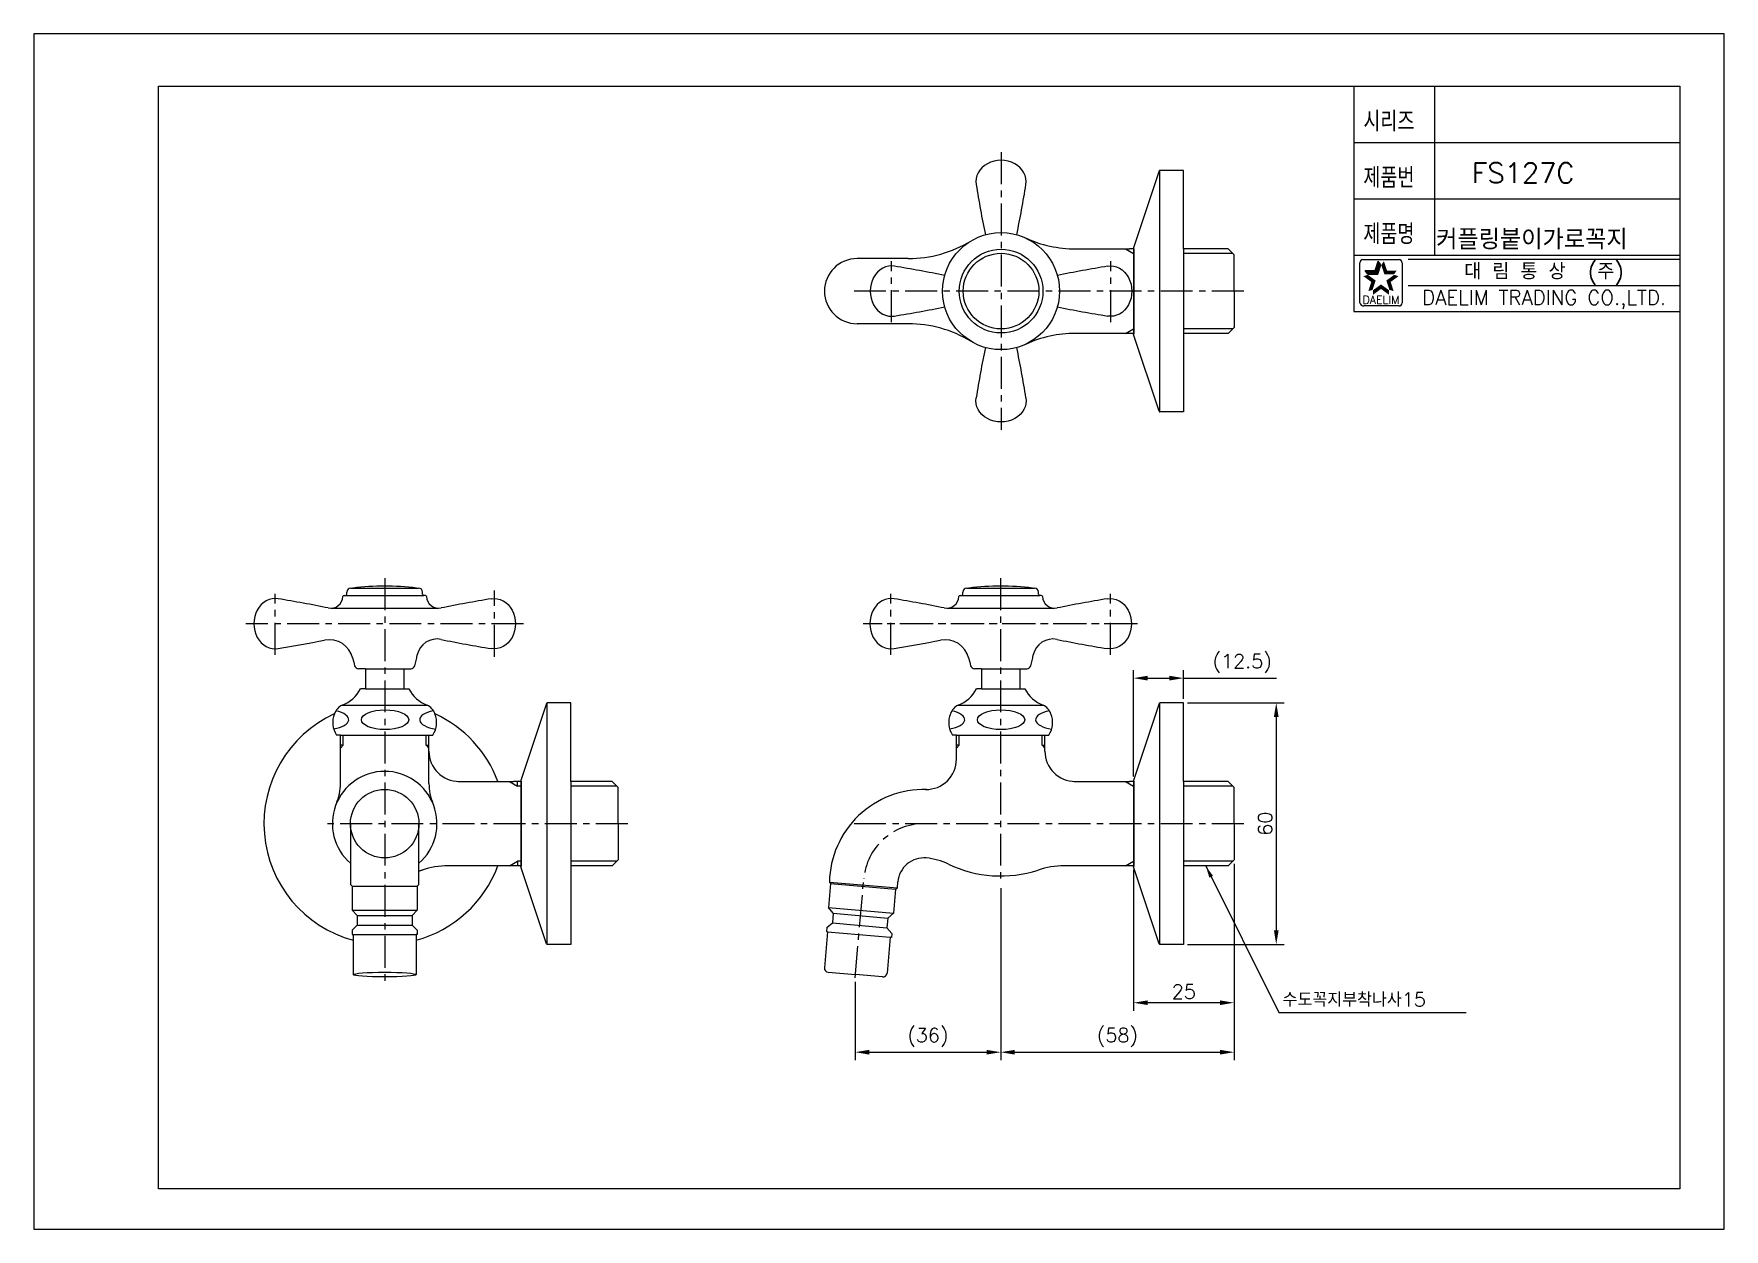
# Model space of a CAD drawing. Header units: millimetres. Extents: x 13335 to 13755, y 2772 to 3069.
import ezdxf
from ezdxf.enums import TextEntityAlignment as Align

# ---------------------------------------------------------------- set-up
doc = ezdxf.new("R2010")
doc.units = ezdxf.units.MM
doc.header["$LTSCALE"] = 0.25
doc.linetypes.add('CENTER', pattern=[50.8, 31.75, -6.35, 6.35, -6.35])
doc.layers.get('0').update_dxf_attribs({"color": 2})
for name, color, linetype in [('CL', 1, 'CENTER'), ('D', 2, 'Continuous'), ('DIM', 2, 'Continuous'), ('DWG', 7, 'Continuous'), ('TXT', 4, 'Continuous')]:
    doc.layers.add(name, color=color, linetype=linetype)
doc.styles.add('GHS', font='romans.shx', dxfattribs={"height": 3.5, "bigfont": 'ghs.shx'})
doc.styles.add('ROMANS', font='romans')
doc.styles.get("Standard").update_dxf_attribs({"font": 'webdings.ttf'})
doc.dimstyles.new('LEE', dxfattribs={"dimtxt": 3.5, "dimasz": 3.5, "dimexe": 2, "dimexo": 1, "dimgap": 1, "dimtad": 1, "dimdec": 4, "dimdsep": 46, "dimtxsty": 'GHS', "dimcen": 0, "dimclrd": 2, "dimclre": 2, "dimclrt": 2, "dimadec": 0, "dimazin": 0, "dimtfac": 1, "dimtdec": 4, "dimtmove": 0, "dimatfit": 3, "dimfxl": 0, "dimlwd": -1, "dimlwe": -1, "dimarcsym": 0})
doc.dimstyles.get("Standard").update_dxf_attribs({"dimtxt": 0.18, "dimasz": 0.18, "dimexe": 0.18, "dimexo": 0.0625, "dimgap": 0.09, "dimtad": 0, "dimtih": 1, "dimtoh": 1, "dimdec": 4, "dimzin": 0, "dimdsep": 46, "dimtxsty": 'Standard', "dimcen": 0.09, "dimadec": 0, "dimazin": 0, "dimtfac": 1, "dimtdec": 4, "dimtofl": 0, "dimtmove": 0, "dimatfit": 3, "dimfxl": 0, "dimtolj": 1, "dimtzin": 0, "dimarcsym": 0})

# ---------------------------------------------------------------- blocks, each defined once
blk = doc.blocks.new('BORDER')
for p, q in [((1, 1), (0, 1)), ((0, 1), (0, 0)), ((1, 0), (1, 1)), ((0, 0), (1, 0))]:
    blk.add_line(p, q)
blk = doc.blocks.new('*D5')
at = {"layer": 'Defpoints', "color": 0}
for p in [(13575.7, 2857.73), (13539.53, 2834.39), (13575.7, 2815.95)]:
    blk.add_point(p, dxfattribs=at)
at = {"layer": 'DWG', "color": 2}
for p, q in [((13575.7, 2856.73), (13575.7, 2813.95)), ((13539.53, 2833.39), (13539.53, 2813.95)), ((13543.03, 2815.95), (13572.2, 2815.95))]:
    blk.add_line(p, q, dxfattribs=at)
for points in [[(13543.03, 2816.53), (13543.03, 2815.36), (13539.53, 2815.95)], [(13572.2, 2816.53), (13572.2, 2815.36), (13575.7, 2815.95)]]:
    blk.add_solid(points, dxfattribs=at)
at = {"layer": 'DWG', "color": 2, "insert": (13557.61, 2819.61), "char_height": 3.5, "attachment_point": 5, "style": 'GHS'}
blk.add_mtext('(36)', dxfattribs=at)
blk = doc.blocks.new('*D2')
at = {"layer": 'Defpoints', "color": 0}
for p in [(13633.7, 2863.73), (13575.7, 2857.73), (13633.7, 2815.95)]:
    blk.add_point(p, dxfattribs=at)
at = {"layer": 'DWG', "color": 2}
for p, q in [((13633.7, 2862.73), (13633.7, 2813.95)), ((13575.7, 2856.73), (13575.7, 2813.95)), ((13579.2, 2815.95), (13630.2, 2815.95))]:
    blk.add_line(p, q, dxfattribs=at)
for points in [[(13579.2, 2816.53), (13579.2, 2815.36), (13575.7, 2815.95)], [(13630.2, 2816.53), (13630.2, 2815.36), (13633.7, 2815.95)]]:
    blk.add_solid(points, dxfattribs=at)
at = {"layer": 'DWG', "color": 2, "insert": (13604.7, 2819.61), "char_height": 3.5, "attachment_point": 5, "style": 'GHS'}
blk.add_mtext('(58)', dxfattribs=at)
blk = doc.blocks.new('*D1')
at = {"layer": 'Defpoints', "color": 0}
for p in [(13608.7, 2862.23), (13633.7, 2863.73), (13608.7, 2828.24)]:
    blk.add_point(p, dxfattribs=at)
at = {"layer": 'DWG', "color": 2}
for p, q in [((13608.7, 2861.23), (13608.7, 2826.24)), ((13633.7, 2862.73), (13633.7, 2826.24)), ((13630.2, 2828.24), (13612.2, 2828.24))]:
    blk.add_line(p, q, dxfattribs=at)
for points in [[(13612.2, 2828.82), (13612.2, 2827.66), (13608.7, 2828.24)], [(13630.2, 2828.82), (13630.2, 2827.66), (13633.7, 2828.24)]]:
    blk.add_solid(points, dxfattribs=at)
at = {"layer": 'DWG', "color": 2, "insert": (13621.2, 2830.99), "char_height": 3.5, "width": 11.368, "attachment_point": 5, "style": 'GHS'}
blk.add_mtext('25', dxfattribs=at)
blk = doc.blocks.new('*D3')
at = {"layer": 'Defpoints', "color": 0}
for p in [(13608.7, 2908.88), (13621.12, 2902.73), (13608.7, 2883.43)]:
    blk.add_point(p, dxfattribs=at)
at = {"layer": 'DWG', "color": 2}
for p, q in [((13608.7, 2884.43), (13608.7, 2910.88)), ((13621.12, 2903.73), (13621.12, 2910.88)), ((13612.2, 2908.88), (13617.62, 2908.88)), ((13621.12, 2908.88), (13644.2, 2908.88))]:
    blk.add_line(p, q, dxfattribs=at)
for points in [[(13612.2, 2909.47), (13612.2, 2908.3), (13608.7, 2908.88)], [(13617.62, 2909.47), (13617.62, 2908.3), (13621.12, 2908.88)]]:
    blk.add_solid(points, dxfattribs=at)
at = {"layer": 'DWG', "color": 2, "insert": (13635.7, 2912.55), "char_height": 3.5, "attachment_point": 5, "style": 'GHS'}
blk.add_mtext('(12.5)', dxfattribs=at)
blk = doc.blocks.new('*D4')
at = {"layer": 'Defpoints', "color": 0}
for p in [(13621.12, 2902.73), (13621.12, 2842.73), (13644.17, 2842.73)]:
    blk.add_point(p, dxfattribs=at)
at = {"layer": 'DWG', "color": 2}
for p, q in [((13622.12, 2902.73), (13646.17, 2902.73)), ((13644.17, 2899.23), (13644.17, 2846.23)), ((13622.12, 2842.73), (13646.17, 2842.73))]:
    blk.add_line(p, q, dxfattribs=at)
for points in [[(13643.59, 2899.23), (13644.76, 2899.23), (13644.17, 2902.73)], [(13643.59, 2846.23), (13644.76, 2846.23), (13644.17, 2842.73)]]:
    blk.add_solid(points, dxfattribs=at)
at = {"layer": 'DWG', "color": 2, "insert": (13641.42, 2872.73), "char_height": 3.5, "attachment_point": 5, "rotation": 90, "style": 'GHS'}
blk.add_mtext('60', dxfattribs=at)

msp = doc.modelspace()

# ---------------------------------------------------------------- linework, layer by layer
at = {"color": 7}
for p, q in [((13663.46723, 3055.97362), (13663.46723, 2999.97362)), ((13683.46723, 3055.97362), (13683.46723, 3013.97362)), ((13663.46723, 3041.97362), (13744.46723, 3041.97362)), ((13663.46723, 3027.97362), (13744.46723, 3027.97362)), ((13663.46723, 3013.97362), (13744.46723, 3013.97362)), ((13663.46723, 2999.97362), (13744.46723, 2999.97362))]:
    msp.add_line(p, q, dxfattribs=at)
at = {"color": 2, "linetype": 'Continuous'}
for p, q in [((13664.94472, 3002.10814), (13664.94472, 3012.10814)), ((13665.69472, 3012.85814), (13674.69472, 3012.85814)), ((13675.44472, 3012.10814), (13675.44472, 3002.10814)), ((13676.96723, 3012.97362), (13744.46723, 3012.97362)), ((13676.96723, 3006.47362), (13744.46723, 3006.47362)), ((13674.69472, 3001.35814), (13665.94472, 3001.35814))]:
    msp.add_line(p, q, dxfattribs=at)
at = {"color": 2}
for p, q in [((13668.70637, 3010.15668), (13669.45574, 3012.46301)), ((13669.37147, 3009.24125), (13670.12084, 3011.54757)), ((13670.12084, 3011.54757), (13669.45574, 3012.46301)), ((13666.28135, 3010.15668), (13668.70637, 3010.15668)), ((13666.94646, 3009.24125), (13666.28135, 3010.15668)), ((13666.94646, 3009.24125), (13669.37147, 3009.24125))]:
    msp.add_line(p, q, dxfattribs=at)
for p, q in [((13412.34713, 2892.22838), (13411.64713, 2891.52838)), ((13432.94713, 2892.22838), (13433.64713, 2891.52838)), ((13565.39659, 2892.22838), (13564.69659, 2891.52838)), ((13585.99659, 2892.22838), (13586.69659, 2891.52838))]:
    msp.add_line(p, q)
at = {"color": 2, "linetype": 'Continuous'}
for centre, radius, start, end in [((13665.69472, 3012.10814), 0.75, 90, 180), ((13674.69472, 3012.10814), 0.75, 0, 90), ((13665.81972, 3002.23314), 0.88388, 188.1301024, 278.1301024), ((13674.69472, 3002.10814), 0.75, 270, 0)]:
    msp.add_arc(centre, radius, start, end, dxfattribs=at)
at = {"color": 2}
for points in [[(13668.70637, 3010.15668), (13669.37147, 3009.24125), (13669.45574, 3012.46301), (13670.12084, 3011.54757)], [(13670.9337, 3012.46301), (13670.2686, 3011.54757), (13671.68307, 3010.15668), (13671.01797, 3009.24125)], [(13667.78651, 3007.32567), (13668.86267, 3007.67534), (13665.82464, 3008.75106), (13666.90079, 3009.10072)], [(13666.28135, 3010.15668), (13666.94646, 3009.24125), (13668.70637, 3010.15668), (13669.37147, 3009.24125)], [(13667.03714, 3005.01935), (13668.1133, 3005.36901), (13667.78651, 3007.32567), (13668.86267, 3007.67534)], [(13671.68307, 3010.15668), (13671.01797, 3009.24125), (13674.10808, 3010.15668), (13673.44298, 3009.24125)], [(13674.5648, 3008.75106), (13673.48864, 3009.10072), (13672.60292, 3007.32567), (13671.52677, 3007.67534)], [(13672.60292, 3007.32567), (13671.52677, 3007.67534), (13673.35229, 3005.01935), (13672.27613, 3005.36901)], [(13670.19472, 3005.57601), (13670.19472, 3006.70755), (13668.23284, 3004.15062), (13668.23284, 3005.28216)], [(13672.15659, 3004.15062), (13672.15659, 3005.28216), (13670.19472, 3005.57601), (13670.19472, 3006.70755)]]:
    msp.add_solid(points, dxfattribs=at)
at = {"layer": 'CL'}
for p, q in [((13575.79251, 3039.53865), (13575.79251, 2970.53865)), ((13548.54251, 2997.3339), (13548.54251, 3012.46381)), ((13603.04251, 2997.3339), (13603.04251, 3012.46381)), ((13603.04251, 2997.3339), (13603.04251, 3012.46381)), ((13603.04251, 2997.3339), (13603.04251, 3012.46381)), ((13636.09839, 3005.03865), (13538.53872, 3005.03865)), ((13422.64713, 2933.73169), (13422.64713, 2832.63572)), ((13575.69659, 2933.73169), (13575.69659, 2857.72838)), ((13395.39713, 2914.70725), (13395.39713, 2929.83716)), ((13449.89713, 2914.16199), (13449.89713, 2930.66199)), ((13548.44659, 2914.70725), (13548.44659, 2929.83716)), ((13602.94659, 2914.70725), (13602.94659, 2929.83716)), ((13602.94659, 2914.70725), (13602.94659, 2929.83716)), ((13602.94659, 2914.70725), (13602.94659, 2929.83716)), ((13457.14713, 2922.41199), (13388.14713, 2922.41199)), ((13609.36812, 2922.41199), (13541.49793, 2922.41199)), ((13609.36812, 2922.41199), (13541.49793, 2922.41199)), ((13609.72761, 2922.41199), (13541.85741, 2922.41199)), ((13609.72761, 2922.41199), (13541.85741, 2922.41199)), ((13483.04892, 2872.72838), (13407.64713, 2872.72838)), ((13636.09839, 2872.72838), (13538.53872, 2872.72838)), ((13539.52925, 2834.38565), (13541.68586, 2859.03571))]:
    msp.add_line(p, q, dxfattribs=at)
at = {"layer": 'CL', "color": 0, "linetype": 'ByBlock'}
for p, q in [((13621.11911, 3035.03865), (13615.26326, 3035.03865)), ((13621.11911, 2975.03865), (13615.26326, 2975.03865)), ((13468.9028, 2902.72838), (13463.04695, 2902.72838)), ((13621.11911, 2902.72838), (13615.26326, 2902.72838)), ((13411.64713, 2882.72838), (13411.64713, 2894.72838)), ((13433.64713, 2882.72838), (13433.64713, 2894.72838)), ((13564.69659, 2888.72317), (13564.69659, 2894.72838)), ((13586.69659, 2890.72838), (13586.69659, 2894.72838)), ((13468.9028, 2842.72838), (13463.04695, 2842.72838)), ((13621.11911, 2842.72838), (13615.26326, 2842.72838))]:
    msp.add_line(p, q, dxfattribs=at)
at = {"layer": 'CL', "color": 2, "linetype": 'ByBlock'}
for p, q in [((13412.34713, 2892.22838), (13412.34713, 2894.72838)), ((13432.94713, 2892.22838), (13432.94713, 2894.72838)), ((13565.39659, 2892.22838), (13565.39659, 2894.72838)), ((13585.99659, 2892.22838), (13585.99659, 2894.72838))]:
    msp.add_line(p, q, dxfattribs=at)
at = {"layer": 'CL'}
msp.add_arc((13556.62878, 2857.72838), 15, 90, 175, dxfattribs=at)
at = {"layer": 'D', "color": 0, "linetype": 'ByBlock'}
for p, q in [((13615.07352, 3034.90189), (13608.70686, 3015.80189)), ((13615.07352, 2975.1754), (13608.70686, 2994.2754)), ((13462.85721, 2902.59162), (13456.49055, 2883.49162)), ((13615.07352, 2902.59162), (13608.70686, 2883.49162)), ((13462.85721, 2842.86513), (13456.49055, 2861.96513)), ((13615.07352, 2842.86513), (13608.70686, 2861.96513))]:
    msp.add_line(p, q, dxfattribs=at)
at = {"layer": 'D', "color": 0}
for p, q in [((13621.11911, 3015.53865), (13621.11911, 3035.03865)), ((13594.31617, 3015.53865), (13607.72975, 3015.53865)), ((13621.11911, 2994.53865), (13621.11911, 2975.03865)), ((13468.9028, 2883.22838), (13468.9028, 2902.72838)), ((13621.11911, 2883.22838), (13621.11911, 2902.72838)), ((13440.89713, 2883.22838), (13454.68028, 2883.22838)), ((13593.94659, 2883.22838), (13607.72975, 2883.22838)), ((13468.9028, 2862.22838), (13468.9028, 2842.72838)), ((13621.11911, 2862.22838), (13621.11911, 2842.72838))]:
    msp.add_line(p, q, dxfattribs=at)
at = {"layer": 'D'}
for p, q in [((13606.70473, 3015.53865), (13608.69659, 3014.38865)), ((13633.34659, 3014.38865), (13621.11911, 3014.38865)), ((13606.70473, 2994.53865), (13608.69659, 2995.68865)), ((13633.34659, 2995.68865), (13621.11911, 2995.68865)), ((13453.65527, 2883.22838), (13455.64713, 2882.07838)), ((13456.48028, 2882.07838), (13455.64713, 2882.07838)), ((13480.29713, 2882.07838), (13468.9028, 2882.07838)), ((13606.70473, 2883.22838), (13608.69659, 2882.07838)), ((13633.34659, 2882.07838), (13621.11911, 2882.07838)), ((13453.65527, 2862.22838), (13455.64713, 2863.37838)), ((13456.48028, 2863.37838), (13455.64713, 2863.37838)), ((13480.29713, 2863.37838), (13468.9028, 2863.37838)), ((13606.70473, 2862.22838), (13608.69659, 2863.37838)), ((13633.34659, 2863.37838), (13621.11911, 2863.37838))]:
    msp.add_line(p, q, dxfattribs=at)
at = {"layer": 'D', "linetype": 'Continuous'}
for p, q in [((13455.64713, 2883.16715), (13455.70835, 2883.22838)), ((13574.66882, 2859.74599), (13574.69022, 2859.76739))]:
    msp.add_line(p, q, dxfattribs=at)
at = {"layer": 'D', "color": 0}
for centre, radius, start, end in [((13615.26326, 3034.83865), 0.2, 90, 161.5650512), ((13608.89659, 3015.73865), 0.2, 161.5650512, 270), ((13608.89659, 2994.33865), 0.2, 90, 198.4349488), ((13615.26326, 2975.23865), 0.2, 198.4349488, 270), ((13463.04695, 2902.52838), 0.2, 90, 161.5650512), ((13615.26326, 2902.52838), 0.2, 90, 161.5650512), ((13404.14713, 2888.72317), 7.5, 359.999999999974, 0), ((13441.14713, 2890.72838), 7.5, 180, 270), ((13594.19659, 2890.72838), 7.5, 180, 270), ((13557.19659, 2888.72317), 7.5, 268.9504752, 0), ((13456.68028, 2883.42838), 0.2, 161.5650512, 270), ((13608.89659, 2883.42838), 0.2, 161.5650512, 270), ((13456.68028, 2862.02838), 0.2, 90, 198.4349488), ((13608.89659, 2862.02838), 0.2, 90, 198.4349488), ((13463.04695, 2842.92838), 0.2, 198.4349488, 270), ((13615.26326, 2842.92838), 0.2, 198.4349488, 270)]:
    msp.add_arc(centre, radius, start, end, dxfattribs=at)
at = {"layer": 'D', "color": 7}
for centre, radius, start, end in [((13422.64713, 2864.23169), 67.5, 83.306659, 96.693341), ((13575.69659, 2864.23169), 67.5, 83.306659, 96.693341), ((13414.79713, 2931.12264), 0.15, 96.693341, 117.2994022), ((13430.49713, 2931.12264), 0.15, 62.7005978, 83.306659), ((13567.84659, 2931.12264), 0.15, 96.693341, 117.2994022), ((13583.54659, 2931.12264), 0.15, 62.7005978, 83.306659)]:
    msp.add_arc(centre, radius, start, end, dxfattribs=at)
at = {"layer": 'DWG'}
for p, q in [((13615.14632, 3035.00089), (13615.14632, 2975.0764)), ((13608.69659, 3015.73865), (13608.69659, 2994.33865)), ((13552.73246, 3013.13865), (13540.01602, 3013.13865)), ((13608.69659, 3015.53865), (13607.72975, 3015.53865)), ((13608.89659, 2994.53865), (13608.89659, 3015.53865)), ((13632.19659, 3015.53865), (13621.11911, 3015.53865)), ((13621.11911, 3015.53865), (13621.11911, 2994.53865)), ((13633.69659, 3014.03865), (13632.19659, 3015.53865)), ((13633.69659, 3005.03865), (13633.69659, 3014.03865)), ((13633.69659, 3005.03865), (13633.69659, 2996.03865)), ((13552.73246, 2996.93865), (13540.01602, 2996.93865)), ((13632.19659, 2994.53865), (13633.69659, 2996.03865)), ((13608.69659, 2994.53865), (13594.31617, 2994.53865)), ((13632.19659, 2994.53865), (13621.11911, 2994.53865)), ((13412.5457, 2929.45593), (13412.94713, 2929.45593)), ((13412.94713, 2929.45593), (13432.34713, 2929.45593)), ((13413.24713, 2929.75593), (13413.24713, 2930.25593)), ((13414.24713, 2931.25593), (13414.72833, 2931.25593)), ((13414.72833, 2931.25593), (13430.56592, 2931.25593)), ((13430.56592, 2931.25593), (13431.04713, 2931.25593)), ((13432.04713, 2929.75593), (13432.04713, 2930.25593)), ((13432.74856, 2929.45593), (13432.34713, 2929.45593)), ((13565.59516, 2929.45593), (13565.99659, 2929.45593)), ((13565.99659, 2929.45593), (13585.39659, 2929.45593)), ((13566.29659, 2929.75593), (13566.29659, 2930.25593)), ((13567.29659, 2931.25593), (13567.7778, 2931.25593)), ((13567.7778, 2931.25593), (13583.61539, 2931.25593)), ((13583.61539, 2931.25593), (13584.09659, 2931.25593)), ((13585.09659, 2929.75593), (13585.09659, 2930.25593)), ((13585.79802, 2929.45593), (13585.39659, 2929.45593)), ((13409.24713, 2926.253), (13436.04713, 2926.253)), ((13562.29659, 2926.253), (13589.09659, 2926.253)), ((13417.89713, 2911.22838), (13416.14713, 2911.22838)), ((13417.89713, 2911.22838), (13417.89713, 2906.22838)), ((13417.89713, 2911.22838), (13427.39713, 2911.22838)), ((13427.39713, 2911.22838), (13427.39713, 2906.22838)), ((13427.39713, 2911.22838), (13429.14713, 2911.22838)), ((13570.94659, 2911.22838), (13569.19659, 2911.22838)), ((13570.94659, 2911.22838), (13570.94659, 2906.22838)), ((13570.94659, 2911.22838), (13580.44659, 2911.22838)), ((13580.44659, 2911.22838), (13580.44659, 2906.22838)), ((13580.44659, 2911.22838), (13582.19659, 2911.22838)), ((13417.89713, 2906.22838), (13416.64713, 2906.22838)), ((13417.89713, 2906.22838), (13427.39713, 2906.22838)), ((13427.39713, 2906.22838), (13428.64713, 2906.22838)), ((13462.93001, 2902.69062), (13462.93001, 2842.76613)), ((13570.94659, 2906.22838), (13569.69659, 2906.22838)), ((13570.94659, 2906.22838), (13580.44659, 2906.22838)), ((13580.44659, 2906.22838), (13581.69659, 2906.22838)), ((13615.14632, 2902.69062), (13615.14632, 2842.76613)), ((13412.07273, 2902.19281), (13433.22152, 2902.19281)), ((13565.1222, 2902.19281), (13586.27099, 2902.19281)), ((13411.64713, 2894.72838), (13410.64713, 2894.72838)), ((13411.64713, 2894.72838), (13433.64713, 2894.72838)), ((13433.64713, 2894.72838), (13434.64713, 2894.72838)), ((13564.69659, 2894.72838), (13563.69659, 2894.72838)), ((13564.69659, 2894.72838), (13586.69659, 2894.72838)), ((13586.69659, 2894.72838), (13587.69659, 2894.72838)), ((13412.34713, 2892.22838), (13411.64713, 2892.22838)), ((13432.94713, 2892.22838), (13433.64713, 2892.22838)), ((13565.39659, 2892.22838), (13564.69659, 2892.22838)), ((13585.99659, 2892.22838), (13586.69659, 2892.22838)), ((13456.48028, 2883.22838), (13454.68028, 2883.22838)), ((13455.64713, 2882.07838), (13455.64713, 2883.22838)), ((13456.48028, 2883.42838), (13456.48028, 2862.02838)), ((13456.68028, 2862.22838), (13456.68028, 2883.22838)), ((13479.14713, 2883.22838), (13468.9028, 2883.22838)), ((13468.9028, 2883.22838), (13468.9028, 2862.22838)), ((13480.64713, 2881.72838), (13479.14713, 2883.22838)), ((13480.64713, 2872.72838), (13480.64713, 2881.72838)), ((13608.69659, 2883.22838), (13607.72975, 2883.22838)), ((13608.69659, 2883.42838), (13608.69659, 2862.02838)), ((13608.89659, 2862.22838), (13608.89659, 2883.22838)), ((13632.19659, 2883.22838), (13621.11911, 2883.22838)), ((13621.11911, 2883.22838), (13621.11911, 2862.22838)), ((13633.69659, 2881.72838), (13632.19659, 2883.22838)), ((13633.69659, 2872.72838), (13633.69659, 2881.72838)), ((13414.14713, 2872.72838), (13414.14713, 2857.62838)), ((13431.14713, 2857.62838), (13431.14713, 2872.72838)), ((13480.64713, 2872.72838), (13480.64713, 2863.72838)), ((13633.69659, 2872.72838), (13633.69659, 2863.72838)), ((13456.48028, 2862.22838), (13438.41894, 2862.22838)), ((13455.64713, 2863.37838), (13455.64713, 2862.22838)), ((13479.14713, 2862.22838), (13468.9028, 2862.22838)), ((13479.14713, 2862.22838), (13480.64713, 2863.72838)), ((13608.69659, 2862.22838), (13591.4684, 2862.22838)), ((13632.19659, 2862.22838), (13621.11911, 2862.22838)), ((13632.19659, 2862.22838), (13633.69659, 2863.72838)), ((13414.14713, 2857.62838), (13414.54713, 2857.22838)), ((13414.54713, 2857.22838), (13414.54713, 2851.22838)), ((13414.54713, 2857.22838), (13430.74713, 2857.22838)), ((13430.74713, 2857.22838), (13431.14713, 2857.62838)), ((13430.74713, 2857.22838), (13430.74713, 2851.22838)), ((13533.45123, 2857.85062), (13532.9283, 2851.87345)), ((13533.1341, 2858.22856), (13533.45123, 2857.85062)), ((13533.1341, 2858.22856), (13550.02293, 2856.80231)), ((13533.45123, 2857.85062), (13549.58959, 2856.4387)), ((13549.58959, 2856.4387), (13549.06665, 2850.46153)), ((13549.58959, 2856.4387), (13550.02293, 2856.80231)), ((13550.02293, 2856.80231), (13550.15351, 2858.29489)), ((13534.11005, 2850.4651), (13532.9283, 2851.87345)), ((13532.9283, 2851.87345), (13549.06665, 2850.46153)), ((13415.84713, 2849.92838), (13414.54713, 2851.22838)), ((13414.54713, 2851.22838), (13430.74713, 2851.22838)), ((13415.84713, 2849.92838), (13415.84713, 2847.52838)), ((13415.84713, 2849.92838), (13429.44713, 2849.92838)), ((13429.44713, 2849.92838), (13430.74713, 2851.22838)), ((13429.44713, 2849.92838), (13429.44713, 2847.52838)), ((13532.49252, 2846.89248), (13533.90088, 2848.07423)), ((13534.11005, 2850.4651), (13533.90088, 2848.07423)), ((13533.90088, 2848.07423), (13547.44912, 2846.88891)), ((13534.11005, 2850.4651), (13547.6583, 2849.27978)), ((13547.6583, 2849.27978), (13547.44912, 2846.88891)), ((13547.6583, 2849.27978), (13549.06665, 2850.46153)), ((13414.54713, 2846.22838), (13415.84713, 2847.52838)), ((13414.54713, 2846.22838), (13414.54713, 2845.22838)), ((13414.54713, 2845.22838), (13414.84713, 2845.22838)), ((13414.84713, 2845.22838), (13414.84713, 2835.22838)), ((13414.84713, 2845.22838), (13430.44713, 2845.22838)), ((13415.84713, 2847.52838), (13429.44713, 2847.52838)), ((13430.74713, 2846.22838), (13429.44713, 2847.52838)), ((13430.44713, 2845.22838), (13430.44713, 2835.22838)), ((13430.74713, 2845.22838), (13430.44713, 2845.22838)), ((13430.74713, 2846.22838), (13430.74713, 2845.22838)), ((13532.70422, 2845.87014), (13531.91982, 2836.90438)), ((13532.49252, 2846.89248), (13532.40536, 2845.89628)), ((13532.40536, 2845.89628), (13532.70422, 2845.87014)), ((13532.70422, 2845.87014), (13548.24486, 2844.51051)), ((13548.63087, 2845.48056), (13547.44912, 2846.88891)), ((13548.24486, 2844.51051), (13547.46046, 2835.54475)), ((13548.54372, 2844.48436), (13548.24486, 2844.51051)), ((13548.63087, 2845.48056), (13548.54372, 2844.48436)), ((13532.82886, 2835.82103), (13539.60298, 2835.22838)), ((13546.37711, 2834.63572), (13539.60298, 2835.22838))]:
    msp.add_line(p, q, dxfattribs=at)
for centre, radius in [((13575.79251, 3005.03865), 14.53511), ((13575.79251, 3005.03865), 10.4), ((13575.79251, 3005.03865), 9.4), ((13422.64713, 2872.72838), 8.5)]:
    msp.add_circle(centre, radius, dxfattribs=at)
for centre, radius, start, end in [((13865.79705, 3079.19816), 300, 189.1457974, 191.5677469), ((13285.78798, 3079.19816), 300, 348.4322531, 350.8542026), ((13552.73246, 3043.13865), 30, 270, 301.1844547), ((13594.31617, 3045.53865), 30, 245.4218568, 270), ((13540.01602, 3005.03865), 8.1, 90, 270), ((13501.63299, 2715.03411), 300, 78.4322531, 80.8542026), ((13649.95203, 2715.03411), 300, 99.1457974, 101.5677469), ((13501.63299, 3295.04318), 300, 279.1457974, 281.5677469), ((13649.95203, 3295.04318), 300, 258.432455, 260.8542026), ((13552.73246, 2966.93865), 30, 58.8155453, 90), ((13865.79705, 2930.87913), 300, 168.432455, 170.8542026), ((13285.78798, 2930.87913), 300, 9.1457974, 11.5677469), ((13594.31617, 2964.53865), 30, 90, 114.5781432), ((13348.48761, 2632.40745), 300, 78.4322531, 80.8542026), ((13409.24713, 2929.253), 3, 258.4322531, 358.3143964), ((13412.5457, 2929.15593), 0.3, 90, 178.3143964), ((13412.94713, 2929.75593), 0.3, 270, 0), ((13414.24713, 2930.25593), 1, 90, 180), ((13431.04713, 2930.25593), 1, 0, 90), ((13432.34713, 2929.75593), 0.3, 180, 270), ((13432.74856, 2929.15593), 0.3, 1.6856036, 90), ((13436.04713, 2929.253), 3, 181.6856036, 281.5677469), ((13496.80665, 2632.40745), 300, 99.1457974, 101.5677469), ((13501.53707, 2632.40745), 300, 78.4322531, 80.8542026), ((13562.29659, 2929.253), 3, 258.4322531, 358.3143964), ((13565.59516, 2929.15593), 0.3, 90, 178.3143964), ((13565.99659, 2929.75593), 0.3, 270, 0), ((13567.29659, 2930.25593), 1, 90, 180), ((13584.09659, 2930.25593), 1, 0, 90), ((13585.39659, 2929.75593), 0.3, 180, 270), ((13585.79802, 2929.15593), 0.3, 1.6856036, 90), ((13589.09659, 2929.253), 3, 181.6856036, 281.5677469), ((13649.85611, 2632.40745), 300, 99.1457974, 101.5677469), ((13348.48761, 3212.41652), 300, 279.1457974, 281.383095), ((13408.88225, 2912.43571), 6, 12.9349233, 101.383095), ((13435.64713, 2913.61138), 5, 78.432455, 168.0804348), ((13496.80665, 3212.41652), 300, 258.432455, 260.8542026), ((13501.53707, 3212.41652), 300, 279.1457974, 281.383095), ((13561.93171, 2912.43571), 6, 12.9349233, 101.383095), ((13588.69659, 2913.61138), 5, 78.432455, 168.0804348), ((13649.85611, 3212.41652), 300, 258.432455, 260.8542026), ((13463.46125, 2924.97099), 50, 192.9349233, 195.0732276), ((13416.14713, 2912.22838), 1, 195.0732276, 270), ((13429.14713, 2912.22838), 1, 270, 344.9267724), ((13381.83301, 2924.97099), 50, 344.9267724, 348.0804348), ((13616.51071, 2924.97099), 50, 192.9349233, 195.0732276), ((13569.19659, 2912.22838), 1, 195.0732276, 270), ((13582.19659, 2912.22838), 1, 270, 344.9267724), ((13534.88247, 2924.97099), 50, 344.9267724, 348.0804348), ((13409.22689, 2910.02901), 8.33695, 289.959323, 332.8785636), ((13436.06737, 2910.02901), 8.33695, 207.1214364, 250.040677), ((13562.27635, 2910.02901), 8.33695, 289.959323, 332.8785636), ((13589.11683, 2910.02901), 8.33695, 207.1214364, 250.040677), ((13422.64713, 2872.72838), 30, 114.6492579, 254.9299379), ((13415.69067, 2897.87663), 5.94549, 158.6771807, 211.9730751), ((13413.89713, 2898.6331), 4, 117.1356738, 159.4293521), ((13431.39713, 2898.6331), 4, 20.5706479, 62.8643262), ((13429.60359, 2897.87663), 5.94549, 328.0269249, 21.3228193), ((13422.64713, 2872.72838), 30, 20.4873151, 65.3507421), ((13568.74013, 2897.87663), 5.94549, 158.6771807, 211.9730751), ((13566.94659, 2898.6331), 4, 117.1356738, 159.4293521), ((13584.44659, 2898.6331), 4, 20.5706479, 62.8643262), ((13582.65305, 2897.87663), 5.94549, 328.0269249, 21.3228193), ((13422.64713, 2872.72838), 13, 310.832217, 229.167783), ((13398.64713, 2882.72838), 13, 337.3801351, 360), ((13446.64713, 2882.72838), 13, 180, 202.6198649), ((13556.62878, 2857.72838), 23.5, 88.4882958, 178.7803873), ((13422.64713, 2872.72838), 30, 285.0700621, 339.5126849), ((13422.64713, 2889.72838), 30, 286.4592496, 288.0141091), ((13438.41894, 2841.22838), 21, 90, 108.0141091), ((13556.62878, 2857.72838), 6.5, 84.8308064, 175), ((13555.77285, 2848.26701), 16, 64.3339716, 84.8308064), ((13575.69659, 2889.72838), 30, 244.3339716, 288.0141091), ((13591.4684, 2841.22838), 21, 90, 108.0141091), ((13532.91602, 2836.81723), 1, 175, 265), ((13546.46426, 2835.63191), 1, 265, 355)]:
    msp.add_arc(centre, radius, start, end, dxfattribs=at)
for centre, major_axis in [((13575.79251, 3032.28865), (-6.25, 0)), ((13548.54251, 3005.03865), (0, -6.25)), ((13395.39713, 2922.41199), (0, -6.25)), ((13548.44659, 2922.41199), (0, -6.25))]:
    msp.add_ellipse(centre, major_axis=major_axis, ratio=0.84, start_param=2.993497032, end_param=6.431280928, dxfattribs=at)
at = {"layer": 'DWG', "extrusion": (0, 0, -1)}
for centre, major_axis in [((13603.04251, 3005.03865), (0, -6.25)), ((13575.79251, 2977.78865), (-6.25, 0)), ((13449.89713, 2922.41199), (0, -6.25)), ((13602.94659, 2922.41199), (0, -6.25))]:
    msp.add_ellipse(centre, major_axis=major_axis, ratio=0.84, start_param=2.993497032, end_param=6.431280928, dxfattribs=at)
at = {"layer": 'DWG', "color": 7}
for centre, start_param, end_param in [((13407.83287, 2898.55864), 1.941482153, 4.242220282), ((13437.22037, 2898.55864), -1.140976212, 1.241891438), ((13560.88234, 2898.55864), 1.941482153, 4.242220282), ((13590.26983, 2898.55864), -1.140976212, 1.241891438)]:
    msp.add_ellipse(centre, major_axis=(-5.88731, 0), ratio=0.416553133, start_param=start_param, end_param=end_param, dxfattribs=at)
for centre in [(13422.74739, 2898.55864), (13575.79686, 2898.55864)]:
    msp.add_ellipse(centre, major_axis=(-5.88731, 0), ratio=0.416553133, dxfattribs=at)
at = {"layer": 'DWG'}
msp.add_ellipse((13422.64713, 2835.22838), major_axis=(-7.8, 0), ratio=0.07598193, dxfattribs=at)
at = {"layer": 'TXT'}
for p, q in [((13366.46723, 2781.97362), (13366.46723, 3055.97362)), ((13366.46723, 3055.97362), (13744.46723, 3055.97362)), ((13744.46723, 3055.97362), (13744.46723, 2781.97362)), ((13744.46723, 2781.97362), (13366.46723, 2781.97362))]:
    msp.add_line(p, q, dxfattribs=at)

# ---------------------------------------------------------------- block references
at = {"xscale": 420, "yscale": 297, "zscale": 420}
msp.add_blockref('BORDER', (13335.46723, 2771.97362), dxfattribs=at)

# ---------------------------------------------------------------- texts
at = {"color": 7, "style": 'GHS'}
msp.add_text('FS127C', height=5, dxfattribs=at).set_placement((13705.52177, 3034.40863), align=Align.MIDDLE)
at = {"style": 'GHS'}
msp.add_text('커플링붙이가로꼭지', height=5, dxfattribs=at).set_placement((13683.87555, 3015.38718))
at = {"color": 7, "linetype": 'Continuous'}
for s, height, style, p in [('대 림 통 상  (주)', 4, 'GHS', (13710.72757, 3009.66871)), ('DAELIM TRADING CO.,LTD.', 3.6, 'ROMANS', (13710.72757, 3002.90137))]:
    msp.add_text(s, height=height, dxfattribs=dict(at, style=style)).set_placement(p, align=Align.MIDDLE)
at = {"color": 2, "linetype": 'Continuous', "style": 'ROMANS'}
msp.add_text('DAELIM', height=2, dxfattribs=at).set_placement((13670.19472, 3001.90814), align=Align.CENTER)
at = {"layer": 'D', "style": 'GHS'}
msp.add_text('수도꼭지부착나사15', height=3.5, dxfattribs=at).set_placement((13645.7322, 2827.26774))
at = {"layer": 'DIM', "style": 'GHS', "width": 0.8}
for s, p in [('시리즈', (13665.80759, 3044.70301)), ('제품번', (13665.80759, 3030.70301)), ('제품명', (13665.80759, 3016.70301))]:
    msp.add_text(s, height=5, dxfattribs=at).set_placement(p)

# ---------------------------------------------------------------- dimensions: what is measured, and where the dimension line sits
at = {"layer": 'DWG'}
dim = msp.add_linear_dim(base=(13608.69659, 2908.88444), p1=(13621.11911, 2902.72838), p2=(13608.69659, 2883.42838), text='(12.5)', dimstyle='LEE', dxfattribs=at)
dim.commit()
dim.dimension.update_dxf_attribs({"geometry": '*D3', "text_midpoint": (13635.70244, 2908.88444), "dimtype": 128})
dim = msp.add_linear_dim(base=(13644.17368, 2842.72838), p1=(13621.11911, 2902.72838), p2=(13621.11911, 2842.72838), angle=90, dimstyle='LEE', dxfattribs=at)
dim.commit()
dim.dimension.update_dxf_attribs({"geometry": '*D4', "text_midpoint": (13644.17368, 2872.72838), "dimtype": 128})
for base, p1, p2, text, picture, middle in [((13633.69659, 2815.94547), (13575.69659, 2857.72838), (13633.69659, 2863.72838), '(<>)', '*D2', (13604.69659, 2819.61213)), ((13608.69659, 2828.2409), (13633.69659, 2863.72838), (13608.69659, 2862.22838), '25', '*D1', (13621.19659, 2830.9909)), ((13575.69659, 2815.94547), (13539.52925, 2834.38565), (13575.69659, 2857.72838), '(36)', '*D5', (13557.61292, 2819.61213))]:
    dim = msp.add_linear_dim(base=base, p1=p1, p2=p2, text=text, dimstyle='LEE', dxfattribs=at)
    dim.commit()
    dim.dimension.update_dxf_attribs({"geometry": picture, "text_midpoint": middle})

# ---------------------------------------------------------------- leaders
at = {"layer": 'DIM'}
msp.add_leader([(13626.65785, 2862.22838), (13644.84786, 2825.77525), (13691.36387, 2825.77525)], dimstyle='Standard', override={"dimtxt": 3.5, "dimasz": 3, "dimexe": 2, "dimexo": 1, "dimgap": 1, "dimtih": 0, "dimtoh": 0, "dimtxsty": 'GHS', "dimcen": -0.9, "dimtix": 1, "dimtofl": 1, "dimtmove": 2}, dxfattribs=at)

doc.saveas('drawing.dxf')
